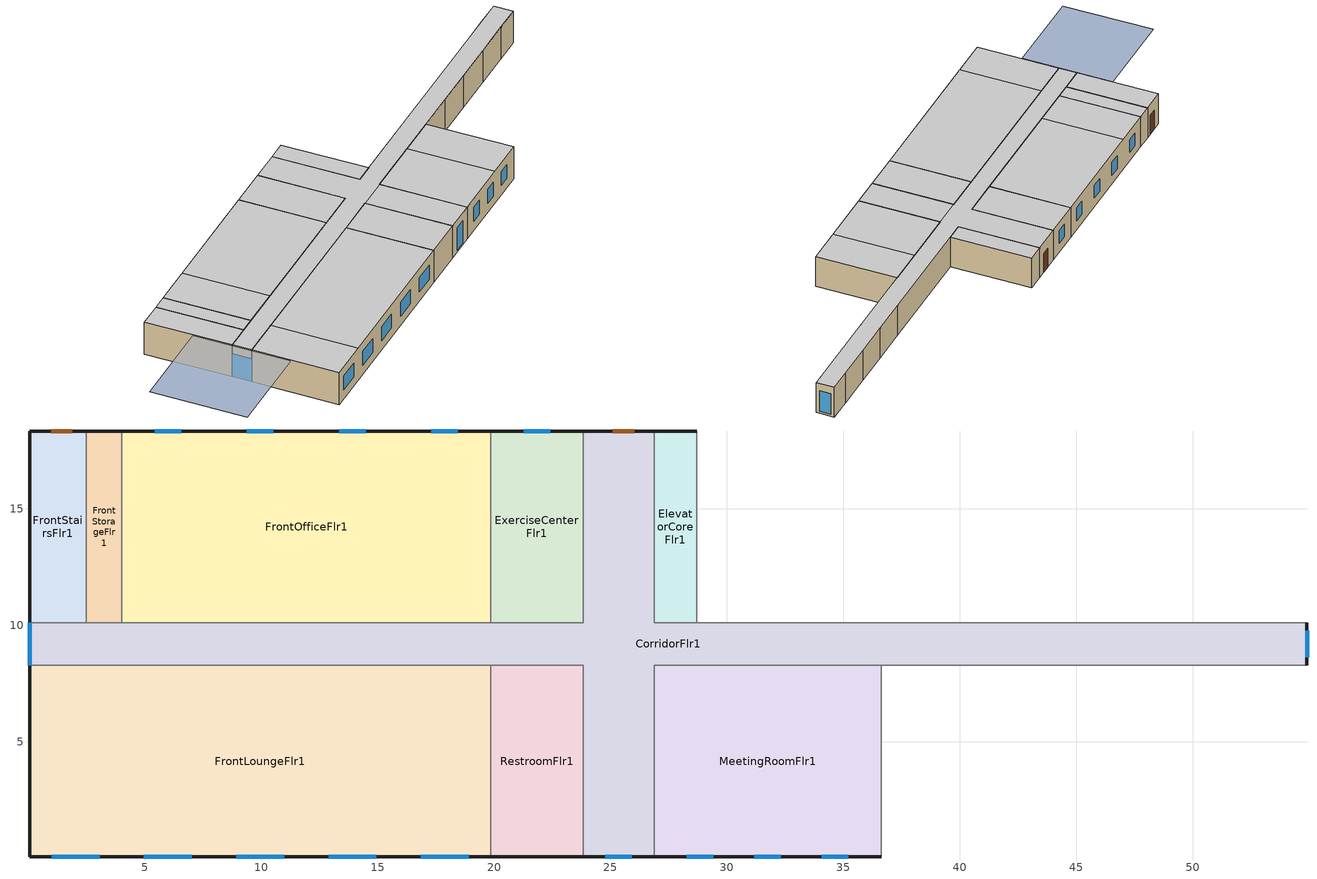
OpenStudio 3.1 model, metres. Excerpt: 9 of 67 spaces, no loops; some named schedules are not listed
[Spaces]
FrontStorageFlr1
 floor ground (Foundation F 126 Perim 152 Area 1254): 4.01,18.34 4.01,10.11 2.49,10.11 2.49,18.34 z0
 wall outside: 4.01,18.34 2.49,18.34 z0:3.35
 wall to FrontOfficeFlr1: 4.01,10.11 4.01,18.34 z0:3.35
 wall to CorridorFlr1: 2.49,10.11 4.01,10.11 z0:3.35
 wall to FrontStairsFlr1: 2.49,18.34 2.49,10.11 z0:3.35
 ceiling to FrontStorageFlr2: 4.01,10.11 4.01,18.34 2.49,18.34 2.49,10.11 z3.35
CorridorFlr1
 floor ground (Foundation F 126 Perim 975 Area 15051): 26.87,18.34 26.87,10.11 54.91,10.11 54.91,8.28 26.87,8.28 26.87,0.05 23.82,0.05 23.82,8.28 0.05,8.28 0.05,10.11 23.82,10.11 23.82,18.34 z0
 wall outside: 0.05,10.11 0.05,8.28 / 23.82,0.05 26.87,0.05 / 54.91,8.28 54.91,10.11 / 26.87,18.34 23.82,18.34 z0:3.35
 wall to RearStairsFlr1: 54.91,10.11 52.47,10.11 z0:3.35
 wall to FrontLoungeFlr1: 0.05,8.28 19.86,8.28 z0:3.35
 wall to GuestRoom104: 52.47,10.11 48.51,10.11 z0:3.35
 wall to LaundryRoomFlr1: 40.59,10.11 28.7,10.11 z0:3.35
 wall to MeetingRoomFlr1: 26.87,0.05 26.87,8.28 36.62,8.28 z0:3.35
 wall to ElevatorCoreFlr1: 28.7,10.11 26.87,10.11 26.87,18.34 z0:3.35
 wall to RestroomFlr1: 19.86,8.28 23.82,8.28 23.82,0.05 z0:3.35
 wall to GuestRoom102: 44.55,8.28 48.51,8.28 z0:3.35
 wall to FrontStairsFlr1: 2.49,10.11 0.05,10.11 z0:3.35
 wall to RearStorageFlr1: 52.47,8.28 54.91,8.28 z0:3.35
 wall to MechanicalRoomFlr1: 36.62,8.28 40.59,8.28 z0:3.35
 wall to ExerciseCenterFlr1: 23.82,18.34 23.82,10.11 19.86,10.11 z0:3.35
 wall to EmployeeLoungeFlr1: 44.55,10.11 40.59,10.11 z0:3.35
 wall to GuestRoom101: 40.59,8.28 44.55,8.28 z0:3.35
 wall to GuestRoom105: 48.51,10.11 44.55,10.11 z0:3.35
 wall to GuestRoom103: 48.51,8.28 52.47,8.28 z0:3.35
 wall to FrontOfficeFlr1: 19.86,10.11 4.01,10.11 z0:3.35
 window: 0.05,10.11 0.05,8.28 z0:2.44; 24.78,0.05 25.92,0.05 / 54.91,8.62 54.91,9.76 z0.19:2.55
 door: 26.01,18.34 25.1,18.34 z0:2.13
 ceiling to CorridorFlr2: 54.91,8.28 54.91,10.11 26.87,10.11 26.87,18.34 23.82,18.34 23.82,10.11 0.05,10.11 0.05,8.28 z3.35
 ceiling to GuestRoom206_208: 26.87,0.05 26.87,8.28 23.82,8.28 23.82,0.05 z3.35
FrontLoungeFlr1
 floor ground (Foundation F 126 Perim 2804 Area 16306): 19.86,8.28 19.86,0.05 0.05,0.05 0.05,8.28 z0
 wall outside: 0.05,8.28 0.05,0.05 19.86,0.05 z0:3.35
 wall to RestroomFlr1: 19.86,0.05 19.86,8.28 z0:3.35
 window: 16.85,0.05 18.91,0.05 / 12.89,0.05 14.94,0.05 / 8.93,0.05 10.98,0.05 / 1,0.05 3.06,0.05 / 4.97,0.05 7.02,0.05 z0.95:2.4
 ceiling to GuestRoom201: 4.01,0.05 4.01,8.28 0.05,8.28 0.05,0.05 z3.35
 ceiling to GuestRoom202_205: 19.86,0.05 19.86,8.28 4.01,8.28 4.01,0.05 z3.35
ExerciseCenterFlr1
 floor ground (Foundation F 126 Perim 396 Area 3261): 23.82,18.34 23.82,10.11 19.86,10.11 19.86,18.34 z0
 wall outside: 23.82,18.34 19.86,18.34 z0:3.35
 wall to FrontOfficeFlr1: 19.86,18.34 19.86,10.11 z0:3.35
 window: 22.41,18.34 21.27,18.34 z0.95:2.4
 ceiling to GuestRoom220_223: 23.82,10.11 23.82,18.34 19.86,18.34 19.86,10.11 z3.35
FrontStairsFlr1
 floor ground (Foundation F 126 Perim 1067 Area 2007): 2.49,18.34 2.49,10.11 0.05,10.11 0.05,18.34 z0
 wall outside: 2.49,18.34 0.05,18.34 0.05,10.11 z0:3.35
 door: 1.89,18.34 0.98,18.34 z0:2.13
 ceiling to FrontStairsFlr2: 2.49,10.11 2.49,18.34 0.05,18.34 0.05,10.11 z3.35
RestroomFlr1
 floor ground (Foundation F 126 Perim 396 Area 3261): 23.82,8.28 23.82,0.05 19.86,0.05 19.86,8.28 z0
 wall outside: 19.86,0.05 23.82,0.05 z0:3.35
 ceiling to GuestRoom206_208: 23.82,0.05 23.82,8.28 19.86,8.28 19.86,0.05 z3.35
MeetingRoomFlr1
 floor ground (Foundation F 126 Perim 975 Area 8027): 36.62,8.28 36.62,0.05 26.87,0.05 26.87,8.28 z0
 wall outside: 26.87,0.05 36.62,0.05 z0:3.35
 wall to MechanicalRoomFlr1: 36.62,0.05 36.62,8.28 z0:3.35
 window: 34.07,0.05 35.21,0.05 / 28.28,0.05 29.42,0.05 / 31.18,0.05 32.32,0.05 z0.95:2.4
 ceiling to GuestRoom206_208: 32.66,0.05 32.66,8.28 26.87,8.28 26.87,0.05 z3.35
 ceiling to GuestRoom209_212: 36.62,0.05 36.62,8.28 32.66,8.28 32.66,0.05 z3.35
FrontOfficeFlr1
 floor ground (Foundation F 126 Perim 1585 Area 13044): 19.86,18.34 19.86,10.11 4.01,10.11 4.01,18.34 z0
 wall outside: 19.86,18.34 4.01,18.34 z0:3.35
 window: 14.49,18.34 13.35,18.34 / 10.52,18.34 9.39,18.34 / 18.45,18.34 17.31,18.34 / 6.56,18.34 5.42,18.34 z0.95:2.4
 ceiling to GuestRoom224: 7.97,10.11 7.97,18.34 4.01,18.34 4.01,10.11 z3.35
 ceiling to GuestRoom220_223: 19.86,10.11 19.86,18.34 7.97,18.34 7.97,10.11 z3.35
ElevatorCoreFlr1
 floor ground (Foundation F 126 Perim 183 Area 1505): 28.7,18.34 28.7,10.11 26.87,10.11 26.87,18.34 z0
 wall outside: 28.7,18.34 26.87,18.34 z0:3.35
 wall to LaundryRoomFlr1: 28.7,10.11 28.7,18.34 z0:3.35
 ceiling to ElevatorCoreFlr2: 28.7,10.11 28.7,18.34 26.87,18.34 26.87,10.11 z3.35
shading: 0,4.57 0,13.72 -9.14,13.72 -9.14,4.57 z3.35
[Building]
-SmallHotel-ASHRAE 169-2013-2A created: 2021-08-23 21:15:38 +0000: North Axis {deg}=180; Default Construction Set=90.1-2010 - SmHotel - ASHRAE 169-2013-2A; Standards Number of Stories=4; Standards Number of Above Ground Stories=4; Standards Building Type=SmallHotel
[ClimateZones]
Climate Zone Institution Name 1=ASHRAE; Climate Zone Document Name 1=ANSI/ASHRAE Standard 169; Climate Zone Document Year 1=2006; Climate Zone Value 1=2A
[Site]
Tampa-MacDill AFB_FL_USA: Latitude {deg}=27.85; Longitude {deg}=-82.52; Time Zone {hr}=-5; Elevation {m}=8; Terrain=Suburbs
[Site:WaterMainsTemperature]
Calculation Method=Correlation; Annual Average Outdoor Air Temperature {C}=21.85; Maximum Difference In Monthly Average Outdoor Air Temperatures {deltaC}=14.3
[SizingPeriod:DesignDay] Barometric Pressure {Pa}=101229; Sky Clearness=0; Rain Indicator=0; Snow Indicator=0; Day of Month=21; Daylight Saving Time Indicator=0; Humidity Indicating Type=Wetbulb; Dry-Bulb Temperature Range Modifier Type=DefaultMultipliers
Name | Maximum Dry-Bulb Temperature {C} | Daily Dry-Bulb Temperature Range {deltaC} | Humidity Indicating Conditions at Maximum Dry-Bulb | Wind Speed {m/s} | Wind Direction {deg} | Month | Day Type | Solar Model Indicator | ASHRAE Taub | ASHRAE Taud
Tampa-MacDill.AFB_FL_USA Ann Clg .4% Condns DB=>MWB | 33.9 | 7.9 | 25.1 | 3.1 | 270 | 8 | SummerDesignDay | ASHRAETau | 0.491 | 2.016
Tampa-MacDill.AFB_FL_USA Ann Htg 99.6% Condns DB | 4.6 | 0 | 4.6 | 2.5 | 10 | 1 | WinterDesignDay | ASHRAEClearSky
[Site:GroundTemperature:FCfactorMethod]
January Ground Temperature {C}=24.2; February Ground Temperature {C}=18.9; March Ground Temperature {C}=15.7; April Ground Temperature {C}=13.6; May Ground Temperature {C}=15.5; June Ground Temperature {C}=17.1; July Ground Temperature {C}=21.2; August Ground Temperature {C}=26.9; September Ground Temperature {C}=27.6; October Ground Temperature {C}=27.9; November Ground Temperature {C}=27.4; December Ground Temperature {C}=26.2
[Material:NoMass] Thermal Absorptance=0.9; Solar Absorptance=0.7
Name | Roughness | Thermal Resistance {m2-K/W} | Visible Absorptance
CP02 CARPET PAD | VeryRough | 0.21648 | 0.8
Typical Insulation R-6.78 | Smooth | 1.19347 | 0.7
Typical Carpet Pad | Smooth | 0.21648 | 0.8
Typical Insulation R-5.89 | Smooth | 1.03652 | 0.7
Typical Insulation R-19.72 | Smooth | 3.4722 | 0.7
Typical Insulation R-0.58 | Smooth | 0.101875 | 0.7
Typical Insulation R-0.01 | Smooth | 0.001 | 0.7
[Material]
Name | Roughness | Thickness {m} | Conductivity {W/m-K} | Density {kg/m3} | Specific Heat {J/kg-K} | Thermal Absorptance | Solar Absorptance | Visible Absorptance
4 in. Normalweight Concrete Floor | MediumRough | 0.1016 | 2.31 | 2322 | 832 | 0.9 | 0.7 | 0.7
25mm Stucco | Smooth | 0.0254 | 0.72 | 1856 | 840 | 0.9 | 0.7 | 0.7
5/8 in. Gypsum Board | MediumSmooth | 0.0159 | 0.16 | 800 | 1090 | 0.9 | 0.7 | 0.7
Roof Membrane - Highly Reflective | VeryRough | 0.0095 | 0.16 | 1121.29 | 1460 | 0.75 | 0.45 | 0.7
Metal Roof Surface; F08 Metal surface | Smooth | 0.0008 | 45.28 | 7824 | 500 | 0.9 | 0.7 | 0.7
1/2 in. Gypsum Board | Smooth | 0.0127 | 0.16 | 800 | 1090 | 0.9 | 0.7 | 0.5
6 in. Normalweight Concrete Floor | MediumRough | 0.1524 | 2.31 | 2322 | 832 | 0.9 | 0.7 | 0.7
8 in. Concrete Block Basement Wall | MediumRough | 0.2032 | 1.326 | 1842 | 912 | 0.9 | 0.7 | 0.7
G05 25mm wood | MediumSmooth | 0.0254 | 0.15 | 608 | 1630 | 0.9 | 0.5 | 0.5
[Construction:FfactorGroundFloor] F-Factor {W/m-K}=1.26344
Name | Area {m2} | PerimeterExposed {m}
Foundation F 126 Perim 1585 Area 13044 | 130.436 | 15.8496
Foundation F 126 Perim 1067 Area 2007 | 20.0733 | 10.6692
Foundation F 126 Perim 396 Area 3261 | 32.6113 | 3.9624
Foundation F 126 Perim 2804 Area 16306 | 163.056 | 28.0422
Foundation F 126 Perim 152 Area 1254 | 12.5419 | 1.524
Foundation F 126 Perim 975 Area 15051 | 150.506 | 9.7536
Foundation F 126 Perim 975 Area 8027 | 80.2739 | 9.7536
Foundation F 126 Perim 183 Area 1505 | 15.0503 | 1.8288
[DefaultConstructionSet]
90.1-2010 - SmHotel - ASHRAE 169-2013-2A: Default Exterior Surface Constructions=Default Surface Constructions 1; Default Interior Surface Constructions=Default Surface Constructions 2; Default Ground Contact Surface Constructions=Default Surface Constructions 3; Default Exterior SubSurface Constructions=Default Sub Surface Constructions 1; Default Interior SubSurface Constructions=Default Sub Surface Constructions 2; Interior Partition Construction=Typical Interior Partition
[DefaultSurfaceConstructions]
Name | Floor Construction | Wall Construction | Roof Ceiling Construction
Default Surface Constructions 1 | Typical Insulated Exterior Mass Floor R-9.35 | Typical Insulated Steel Framed Exterior Wall R-8.06 | Typical IEAD Roof - Highly Reflective R-20.83
Default Surface Constructions 2 | int_slab_floor_smallhotel | int_wall_smallhotel | int_slab_ceiling_smallhotel
Default Surface Constructions 3 | Typical Insulated Carpeted 6in Slab Floor | Typical Insulated Basement Mass Wall
[Construction]
Typical Insulated Exterior Mass Floor R-9.35: Typical Insulation R-6.78, 4 in. Normalweight Concrete Floor, Typical Carpet Pad
Typical Insulated Steel Framed Exterior Wall R-8.06: 25mm Stucco, 5/8 in. Gypsum Board, Typical Insulation R-5.89, 5/8 in. Gypsum Board
Typical IEAD Roof - Highly Reflective R-20.83: Roof Membrane - Highly Reflective, Typical Insulation R-19.72, Metal Roof Surface
int_slab_floor_smallhotel: 4 in. Normalweight Concrete Floor, CP02 CARPET PAD
int_wall_smallhotel: 1/2 in. Gypsum Board, 1/2 in. Gypsum Board
int_slab_ceiling_smallhotel: CP02 CARPET PAD, 4 in. Normalweight Concrete Floor
Typical Insulated Carpeted 6in Slab Floor: 6 in. Normalweight Concrete Floor, Typical Carpet Pad
Typical Insulated Basement Mass Wall: 8 in. Concrete Block Basement Wall
U 0.72 SHGC 0.25 Sgl Ref-B-M Tint 6mm: REF B TINT MID 6MM
Typical Insulated Metal Door R-1.43: F08 Metal surface, Typical Insulation R-0.58
U 0.88 SHGC 0.16 Sgl Ref-A-L Clr 6mm: REF A CLEAR LO 6MM
Typical Overhead Door R-0.86: Typical Insulation R-0.01
U 1.98 SHGC 0.36 Sgl Ref-B-H Clr 6mm: REF B CLEAR HI 6MM
Typical Interior Window: Clear 3mm
Typical Interior Door; Typical Interior Partition: G05 25mm wood
[DefaultSubSurfaceConstructions]
Name | Fixed Window Construction | Operable Window Construction | Door Construction | Glass Door Construction | Overhead Door Construction | Skylight Construction | Tubular Daylight Dome Construction | Tubular Daylight Diffuser Construction
Default Sub Surface Constructions 1 | U 0.72 SHGC 0.25 Sgl Ref-B-M Tint 6mm | U 0.72 SHGC 0.25 Sgl Ref-B-M Tint 6mm | Typical Insulated Metal Door R-1.43 | U 0.88 SHGC 0.16 Sgl Ref-A-L Clr 6mm | Typical Overhead Door R-0.86 | U 1.98 SHGC 0.36 Sgl Ref-B-H Clr 6mm | Typical Interior Window | Typical Interior Window
Default Sub Surface Constructions 2 | Typical Interior Window | Typical Interior Window | Typical Interior Door
[WindowMaterial:Glazing] Optical Data Type=SpectralAverage; Infrared Transmittance at Normal Incidence=0; Front Side Infrared Hemispherical Emissivity=0.84; Conductivity {W/m-K}=0.9; Dirt Correction Factor for Solar and Visible Transmittance=1; Solar Diffusing=No
Name | Thickness {m} | Solar Transmittance at Normal Incidence | Front Side Solar Reflectance at Normal Incidence | Back Side Solar Reflectance at Normal Incidence | Visible Transmittance at Normal Incidence | Front Side Visible Reflectance at Normal Incidence | Back Side Visible Reflectance at Normal Incidence | Back Side Infrared Hemispherical Emissivity
REF B TINT MID 6MM | 0.006 | 0.1 | 0.11 | 0.41 | 0.13 | 0.1 | 0.32 | 0.45
REF A CLEAR LO 6MM | 0.006 | 0.066 | 0.341 | 0.493 | 0.08 | 0.41 | 0.37 | 0.4
REF B CLEAR HI 6MM | 0.006 | 0.24 | 0.16 | 0.32 | 0.3 | 0.16 | 0.29 | 0.6
Clear 3mm | 0.003 | 0.837 | 0.075 | 0.075 | 0.898 | 0.081 | 0.081 | 0.84
[Space] Building Story=BuildingStory1
Name | Space Type | Thermal Zone
FrontStorageFlr1 | SmallHotel Storage | FrontStorageFlr1 ZN
CorridorFlr1 | SmallHotel Corridor | CorridorFlr1 ZN
ElevatorCoreFlr1 | SmallHotel Elec/MechRoom | ElevatorCoreFlr1 ZN
FrontLoungeFlr1 | SmallHotel GuestLounge | FrontLoungeFlr1 ZN
ExerciseCenterFlr1 | SmallHotel Exercise | ExerciseCenterFlr1 ZN
FrontStairsFlr1 | SmallHotel Stair | FrontStairsFlr1 ZN
RestroomFlr1 | SmallHotel PublicRestroom | RestroomFlr1 ZN
MeetingRoomFlr1 | SmallHotel Meeting | MeetingRoomFlr1 ZN
FrontOfficeFlr1 | SmallHotel Office | FrontOfficeFlr1 ZN
[BuildingStory]
BuildingStory1
[SpaceType] Standards Building Type=SmallHotel
Name | Default Schedule Set | Design Specification Outdoor Air Object | Standards Space Type
SmallHotel Corridor | SmallHotel Corridor Schedule Set | SmallHotel Corridor Ventilation | Corridor
SmallHotel Elec/MechRoom | SmallHotel Elec/MechRoom Schedule Set | SmallHotel Elec/MechRoom Ventilation | Elec/MechRoom
SmallHotel Exercise | SmallHotel Exercise Schedule Set | SmallHotel Exercise Ventilation | Exercise
SmallHotel GuestLounge | SmallHotel GuestLounge Schedule Set | SmallHotel GuestLounge Ventilation | GuestLounge
SmallHotel Office | SmallHotel Office Schedule Set | SmallHotel Office Ventilation | Office
SmallHotel Stair | SmallHotel Stair Schedule Set | SmallHotel Stair Ventilation | Stair
SmallHotel Storage | SmallHotel Storage Schedule Set | SmallHotel Storage Ventilation | Storage
SmallHotel Meeting | SmallHotel Meeting Schedule Set | SmallHotel Meeting Ventilation | Meeting
SmallHotel PublicRestroom | SmallHotel PublicRestroom Schedule Set | SmallHotel PublicRestroom Ventilation | PublicRestroom
[Lights] Fraction Replaceable=1
Name | Lights Definition | Space or SpaceType
SmallHotel Corridor Lights | SmallHotel Corridor Lights Definition | SmallHotel Corridor
SmallHotel Exercise Lights | SmallHotel Exercise Lights Definition | SmallHotel Exercise
SmallHotel GuestLounge Lights | SmallHotel GuestLounge Lights Definition | SmallHotel GuestLounge
SmallHotel Meeting Lights | SmallHotel Meeting Lights Definition | SmallHotel Meeting
SmallHotel PublicRestroom Lights | SmallHotel PublicRestroom Lights Definition | SmallHotel PublicRestroom
SmallHotel Stair Lights | SmallHotel Stair Lights Definition | SmallHotel Stair
SmallHotel Storage Lights | SmallHotel Storage Lights Definition | SmallHotel Storage
[DesignSpecification:OutdoorAir] Outdoor Air Method=Sum
Name | Outdoor Air Flow per Floor Area {m3/s-m2} | Outdoor Air Flow per Person {m3/s-person}
SmallHotel Corridor Ventilation; SmallHotel PublicRestroom Ventilation; SmallHotel Stair Ventilation | 0.0003048
SmallHotel Elec/MechRoom Ventilation; SmallHotel Storage Ventilation | 0.0006096
SmallHotel Exercise Ventilation | 0.0003048 | 0.00943895
SmallHotel GuestLounge Ventilation | 0.0003048 | 0.00353961
SmallHotel Meeting Ventilation | 0.0003048 | 0.00235974
[DefaultScheduleSet]
Name | Number of People Schedule | People Activity Level Schedule | Lighting Schedule | Electric Equipment Schedule | Infiltration Schedule
SmallHotel Corridor Schedule Set | HotelSmall AlwaysOff | HotelSmall Activity_Sch | HotelSmall BLDG_LIGHT_CORRIDOR_SCH | HotelSmall AlwaysOff | Always On
SmallHotel Elec/MechRoom Schedule Set |  |  | HotelSmall AlwaysOff | HotelSmall BLDG_ELEVATORS | Always On
SmallHotel Exercise Schedule Set | HotelSmall ExerciseCenter_Occ_Sch | HotelSmall Activity_Sch | HotelSmall BLDG_LIGHT_EXERCENTER_SCH | HotelSmall ExerciseCenter_Eqp_Sch | HotelSmall CommonArea_Infil_Sch
SmallHotel GuestLounge Schedule Set | HotelSmall Lobby_Occ_Sch | HotelSmall Activity_Sch | HotelSmall BLDG_LIGHT_FRONTLOUNGE_SCH | HotelSmall Lobby_Eqp_Sch | HotelSmall CommonArea_Infil_Sch
SmallHotel Meeting Schedule Set | HotelSmall MeetingRoom_Occ_Sch | HotelSmall Activity_Sch | HotelSmall BLDG_LIGHT_MEETINGROOM_SCH | HotelSmall MeetingRoom_Eqp_Sch | HotelSmall CommonArea_Infil_Sch
SmallHotel PublicRestroom Schedule Set | HotelSmall Lobby_Occ_Sch | HotelSmall Activity_Sch | HotelSmall BLDG_LIGHT_RESTROOM_SCH | HotelSmall Lobby_Eqp_Sch | HotelSmall CommonArea_Infil_Sch
SmallHotel Stair Schedule Set | HotelSmall AlwaysOff | HotelSmall Activity_Sch | HotelSmall BLDG_LIGHT_STAIR_SCH | HotelSmall AlwaysOff | Always On
SmallHotel Storage Schedule Set | HotelSmall AlwaysOff | HotelSmall Activity_Sch | HotelSmall BLDG_LIGHT_STORAGE_SCH | HotelSmall AlwaysOff | Always On
[ThermostatSetpoint:DualSetpoint]
Name | Heating Setpoint Temperature Schedule | Cooling Setpoint Temperature Schedule
SmallHotel Corridor Thermostat 1; SmallHotel Exercise Thermostat 1; SmallHotel GuestLounge Thermostat 1; SmallHotel Office Thermostat 1; SmallHotel Meeting Thermostat 1; SmallHotel PublicRestroom Thermostat 1 | HotelSmall CommonArea_HtgSP_Sch | HotelSmall CommonArea_ClgSP_Sch
SmallHotel Elec/MechRoom Thermostat 1
SmallHotel Stair Thermostat 1; SmallHotel Storage Thermostat 1 | HotelSmall SemiHeated_HtgSP_Sch | SmallHotel UnitHeater ClgSP Sch
[ElectricEquipment:Definition] Design Level Calculation Method=EquipmentLevel; Fraction Latent=0; Fraction Radiant=0.5; Fraction Lost=0
Name | Design Level {W}
Elevator CoreFlr1 Electric Equipment Definition | 125
Elevator CoreFlr1 Electric Equipment Definition2 | 32110
[ElectricEquipment]
Name | Electric Equipment Definition | Space or SpaceType | Schedule
SmallHotel Elec/MechRoom Elec Equip | SmallHotel Elec/MechRoom Elec Equip Definition | SmallHotel Elec/MechRoom
SmallHotel Exercise Elec Equip | SmallHotel Exercise Elec Equip Definition | SmallHotel Exercise
SmallHotel GuestLounge Elec Equip | SmallHotel GuestLounge Elec Equip Definition | SmallHotel GuestLounge
SmallHotel Meeting Elec Equip | SmallHotel Meeting Elec Equip Definition | SmallHotel Meeting
Elevator Coreflr1 Elevator Lights/Fans Equipment | Elevator CoreFlr1 Electric Equipment Definition | ElevatorCoreFlr1 | HotelSmall ELEV_LIGHT_FAN_SCH_ADD_DF
Elevator Coreflr1 Elevator Equipment | Elevator CoreFlr1 Electric Equipment Definition2 | ElevatorCoreFlr1 | HotelSmall BLDG_ELEVATORS
[People] Work Efficiency Schedule=Work Efficiency Schedule; Clothing Insulation Schedule=Clothing Schedule; Air Velocity Schedule=Air Velocity Schedule; Multiplier=1
Name | People Definition | Space or SpaceType
SmallHotel Exercise People | SmallHotel Exercise People Definition | SmallHotel Exercise
SmallHotel GuestLounge People | SmallHotel GuestLounge People Definition | SmallHotel GuestLounge
SmallHotel Meeting People | SmallHotel Meeting People Definition | SmallHotel Meeting
SmallHotel PublicRestroom People | SmallHotel PublicRestroom People Definition | SmallHotel PublicRestroom
[SpaceInfiltration:DesignFlowRate]
Name | Space or SpaceType | Schedule | Design Flow Rate Calculation Method | Flow per Exterior Surface Area {m3/s-m2} | Constant Term Coefficient | Temperature Term Coefficient | Velocity Term Coefficient | Velocity Squared Term Coefficient | Design Flow Rate {m3/s}
CorridorFlr1 Infiltration | CorridorFlr1 | Always On | Flow/ExteriorArea | 0.000569573 | 0 | 0 | 0.224 | 0
ElevatorCoreFlr1 Infiltration | ElevatorCoreFlr1 | Always On | Flow/ExteriorArea | 0.000569573 | 0 | 0 | 0.224 | 0
ExerciseCenterFlr1 Infiltration | ExerciseCenterFlr1 | HotelSmall CommonArea_Infil_Sch | Flow/ExteriorArea | 0.000569573 | 0 | 0 | 0.224 | 0
FrontLoungeFlr1 Infiltration | FrontLoungeFlr1 | HotelSmall CommonArea_Infil_Sch | Flow/ExteriorArea | 0.000569573 | 0 | 0 | 0.224 | 0
FrontOfficeFlr1 Infiltration | FrontOfficeFlr1 | HotelSmall CommonArea_Infil_Sch | Flow/ExteriorArea | 0.000569573 | 0 | 0 | 0.224 | 0
FrontStairsFlr1 Infiltration | FrontStairsFlr1 | Always On | Flow/ExteriorArea | 0.000569573 | 0 | 0 | 0.224 | 0
FrontStorageFlr1 Infiltration | FrontStorageFlr1 | Always On | Flow/ExteriorArea | 0.000569573 | 0 | 0 | 0.224 | 0
MeetingRoomFlr1 Infiltration | MeetingRoomFlr1 | HotelSmall CommonArea_Infil_Sch | Flow/ExteriorArea | 0.000569573 | 0 | 0 | 0.224 | 0
RestroomFlr1 Infiltration | RestroomFlr1 | HotelSmall CommonArea_Infil_Sch | Flow/ExteriorArea | 0.000569573 | 0 | 0 | 0.224 | 0
Corridor1 door Infiltration | CorridorFlr1 | HotelSmall INFIL_Door_Opening_SCH | Flow/Space |  |  |  |  |  | 0.591822
[ThermalZone] Use Ideal Air Loads=No
CorridorFlr1 ZN: Thermostat=SmallHotel Corridor Thermostat 1
ElevatorCoreFlr1 ZN: Thermostat=SmallHotel Elec/MechRoom Thermostat 1
ExerciseCenterFlr1 ZN: Thermostat=SmallHotel Exercise Thermostat 1
FrontLoungeFlr1 ZN: Thermostat=SmallHotel GuestLounge Thermostat 1; Primary Daylighting Control=FrontLoungeFlr1 Daylt Sensor 1; Fraction of Zone Controlled by Primary Daylighting Control=0.12; Secondary Daylighting Control=FrontLoungeFlr1 Daylt Sensor 2; Fraction of Zone Controlled by Secondary Daylighting Control=0.12
FrontOfficeFlr1 ZN: Thermostat=SmallHotel Office Thermostat 1
FrontStairsFlr1 ZN: Thermostat=SmallHotel Stair Thermostat 1
FrontStorageFlr1 ZN: Thermostat=SmallHotel Storage Thermostat 1
MeetingRoomFlr1 ZN: Thermostat=SmallHotel Meeting Thermostat 1
RestroomFlr1 ZN: Thermostat=SmallHotel PublicRestroom Thermostat 1
[Exterior:Lights:Definition]
NonDimming Exterior Lights Def: Design Level {W}=4188
[Exterior:Lights]
NonDimming Exterior Lights Def: Exterior Lights Definition=NonDimming Exterior Lights Def; Schedule=HotelSmall Exterior_Lgt_ALWAYS_ON; Control Option=AstronomicalClock
[Daylighting:Control] Space=FrontLoungeFlr1; Position Z-Coordinate {m}=0.762; Illuminance Setpoint {lux}=375; Lighting Control Type=Stepped; Minimum Input Power Fraction for Continuous Dimming Control=0.3; Minimum Light Output Fraction for Continuous Dimming Control=0.2; Number of Stepped Control Steps=3; Probability Lighting will be Reset When Needed in Manual Stepped Control=1; Maximum Allowable Discomfort Glare Index=22
Name | Position X-Coordinate {m} | Position Y-Coordinate {m}
FrontLoungeFlr1 Daylt Sensor 1 | 2.02988 | 1.63179
FrontLoungeFlr1 Daylt Sensor 2 | 5.99228 | 3.23872
